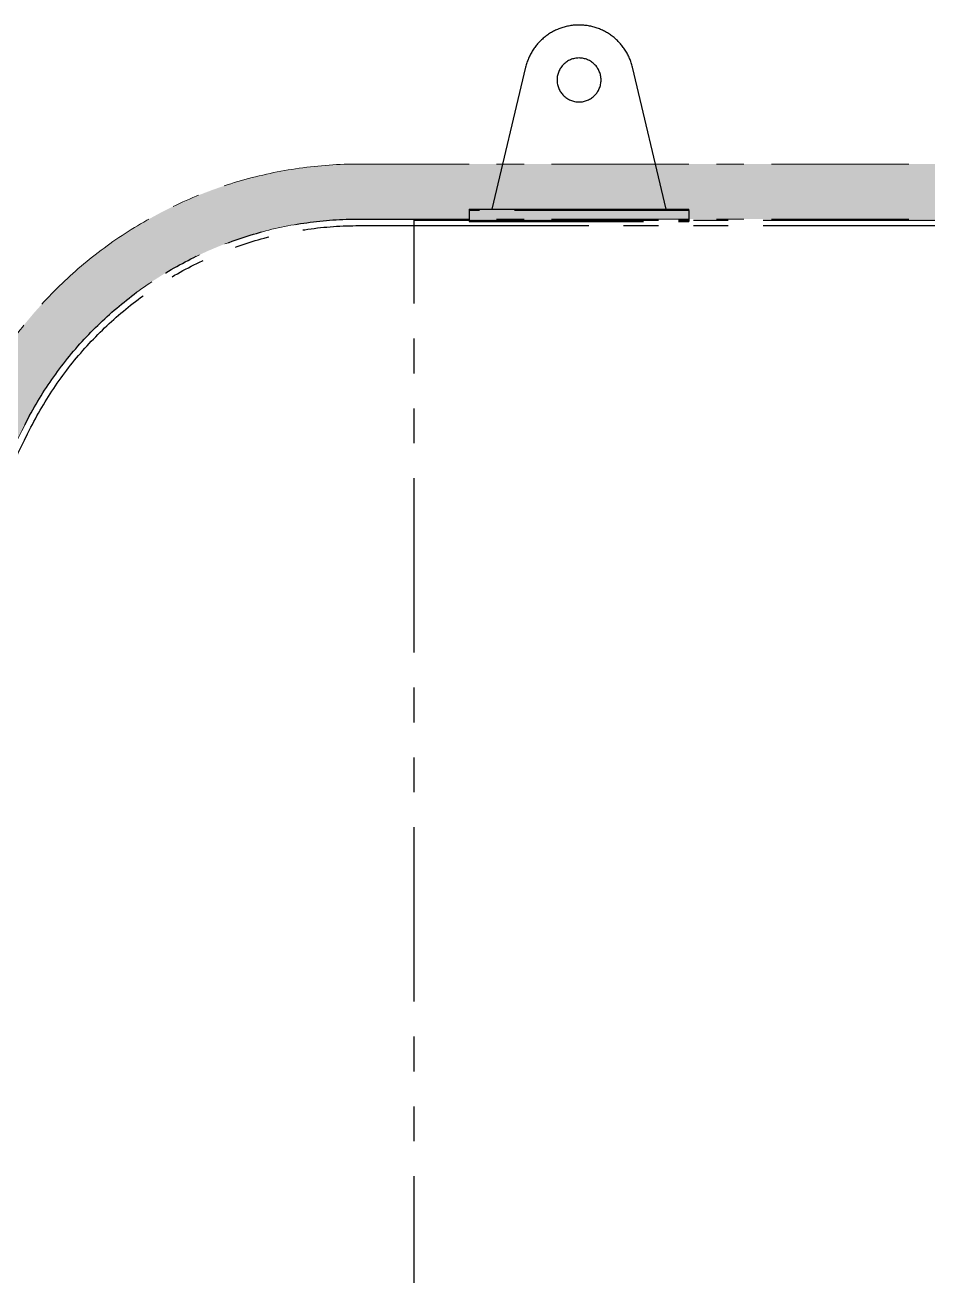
# Model space of a CAD drawing. Header units: millimetres. Extents: x -46397 to 283259, y -8690 to 23983.
# Drawn here: x 264135 to 264956, y 3545 to 4683 of the extents above; entities that cross this region are included whole.
import ezdxf
from ezdxf.enums import TextEntityAlignment as Align

# ---------------------------------------------------------------- set-up
doc = ezdxf.new("R2010")
doc.units = ezdxf.units.MM
doc.linetypes.add('CENTER', pattern=[2, 1.25, -0.25, 0.25, -0.25])
doc.linetypes.add('PHANTOM', pattern=[63.50000000000001, 31.75, -6.35, 6.35, -6.35, 6.35, -6.35])
doc.layers.add('DUONGTAM', color=1, linetype='CENTER', lineweight=0)
doc.styles.add('Tahoma', font='tahoma.ttf')
doc.styles.add('Text_nameplate', font='arial.ttf', dxfattribs={"width": 0.9, "height": 2.5})

# ---------------------------------------------------------------- blocks, each defined once
blk = doc.blocks.new('BO-1')
at = {"color": 251, "linetype": 'PHANTOM', "ltscale": 5, "extrusion": (2.288475490443933e-17, 1, 0)}
for p, q in [((-2898.636633650603, 1129.09645947968), (-2929.424784841336, 999.9680792927197)), ((-2770.637333849038, 999.9680792927197), (-2801.358091953618, 1129.074315369275)), ((-3050.00000005489, 990.9999999998668), (-3000.00000005489, 990.9999999998668)), ((-3000.00000005489, -990.9999999990273), (-3000.00000005489, 990.9999999998595)), ((-2950.000000054832, 1000.000000000416), (-2950.000000054832, 998.7523408216534)), ((-2950.000000054832, 1000.000000000416), (-2929.417173969327, 1000.000000000416)), ((-2750.000000054832, 998.7523408216543), (-2950.000000054832, 998.7523408216534)), ((-2950.000000054832, 998.7523408216534), (-2950.000000054832, 988.7397540458273)), ((-2929.424784841336, 999.9680792927197), (-2770.637333849038, 999.9680792927197)), ((-2770.644929363945, 1000.000000000416), (-2750.000000054832, 1000.000000000416)), ((-2750.000000054832, 998.7523408216534), (-2750.000000054832, 1000.000000000416)), ((-2750.000000054832, 998.7523408216534), (-2750.000000054832, 988.7397540458273)), ((-3050.000000055094, 984.9999999999613), (-3000.000000055094, 984.9999999999613)), ((-3000.000000055094, 989.9999999999613), (-1500.000000055035, 989.9999999999613)), ((-3000.000000055094, 984.9999999999613), (-1500.000000055035, 984.9999999999613)), ((-2950.000000054832, 990.0000000004161), (-2750.000000054832, 990.0000000004161)), ((-2950.000000054832, 988.7397540458273), (-2750.000000054832, 988.7397540458273))]:
    blk.add_line(p, q, dxfattribs=at)
at = {"color": 251, "linetype": 'PHANTOM', "ltscale": 5, "extrusion": (0, 0, -1)}
blk.add_circle((2850.000000054832, 1117.499999999739), 20, dxfattribs=at)
at = {"color": 251, "linetype": 'PHANTOM', "ltscale": 5}
blk.add_arc((-2850.000000054832, 1117.499999999753), 49.99999999999505, 13.38459267606087, 166.5893221454799, dxfattribs=at)
at = {"color": 251, "linetype": 'PHANTOM', "ltscale": 5, "extrusion": (0, 0, -1)}
for centre, radius, start, end in [((3050.00000005489, 650.099999999487), 340.9000000000037, 26.87559407158315, 90), ((3050.00000005489, 650.0999999994942), 334.8999999999943, 26.87559414969883, 90), ((1767.228937082255, -1.186890585813671e-10), 1773.000000000472, 333.1244059284169, 26.87559407158315)]:
    blk.add_arc(centre, radius, start, end, dxfattribs=at)
at = {"color": 251, "linetype": 'PHANTOM', "ltscale": 5, "style": 'Text_nameplate', "width": 0.9, "flags": 2}
blk.add_attdef('SPEC.', text='', height=2.5, dxfattribs=at).set_placement((282.5000000000291, 89.66567553442064), align=Align.MIDDLE_CENTER)
at = {"color": 251, "linetype": 'PHANTOM', "ltscale": 5, "style": 'Tahoma'}
for tag, height, p in [('PROJECT_CODE', 2.4, (245.0000000000291, 77.98846827837906)), ('SERIAL_NO.', 2.608695652173889, (245.0000000000291, 69.45190202651929)), ('MAX_WORKING_PRESS', 2.608695652173889, (320.0000000000291, 69.45190202651929)), ('DESIGN_PRESSURE', 2.608695652173889, (320.0000000000291, 77.98846827837906)), ('YEAR', 2.608695652173889, (245.0000000000291, 60.91533577467408)), ('TEST_PRES.', 2.608695652173889, (320.0000000000291, 60.91533577465952)), ('VOLUME', 2.608695652173889, (245.0000000000291, 52.37876952282886)), ('MAX_WORKING_TEMP.', 2.608695652173889, (320.0000000000291, 52.37876952281431))]:
    blk.add_attdef(tag, text='', height=height, dxfattribs=at).set_placement(p, align=Align.MIDDLE_CENTER)

msp = doc.modelspace()

# ---------------------------------------------------------------- hatches: boundary and pattern name
h = msp.add_hatch()
h.set_pattern_fill('AR-HBONE', color=1, scale=0.3)
h.set_pattern_definition([(45, (0, -7000), (0, 43.10522938113193), [91.44, -30.48]), (135, (21.5526, -6978.4474), (4.263256414560601e-15, 43.10522938113193), [91.44, -30.48])])
edge = h.paths.add_edge_path()
edge.add_arc((269255.8476851151, 3515.405107084678), 1828.999999561227, 333.1244059379014, 386.8755940621067)
edge.add_arc((270538.6187475963, 4165.505107084295), 390.8999999998114, 26.87559406210184, 90)
edge.add_line((270538.6187475963, 4556.405107084105), (264438.6187477052, 4556.405107084116))
edge.add_arc((264438.6187477052, 4165.505107084295), 390.8999999998214, 89.99999999999147, 153.1244059378998)
edge.add_arc((265721.3898101866, 3515.405107084734), 1828.999999561403, 153.1244059378985, 206.8755940620974)
edge.add_arc((264438.6187477052, 2865.305107085409), 390.8999999999629, 206.8755940621079, 270)
edge.add_line((264438.6187477052, 2474.405107085462), (270538.6187475963, 2474.405107085462))
edge.add_arc((270538.6187475963, 2865.305107085373), 390.8999999999105, 269.9999999999915, 333.1244059378913)
edge = h.paths.add_edge_path(flags=16)
edge.add_arc((265721.3898101866, 3515.405107084793), 1778.999999561409, 153.1244059379006, 206.8755940620994, ccw=False)
edge.add_arc((264438.6187477053, 4165.505107084091), 340.900000000034, 90.00000000000978, 153.1244059378803, ccw=False)
edge.add_line((264438.6187477052, 4506.405107084116), (270538.6187475963, 4506.405107084116))
edge.add_arc((270538.6187475963, 4165.505107084206), 340.8999999999105, 26.875594062111873, 90, ccw=False)
edge.add_arc((269255.8476851151, 3515.405107084727), 1778.999999561233, -26.875594062100618, 26.875594062104824, ccw=False)
edge.add_arc((270538.6187475964, 2865.305107085194), 340.8999999997508, 269.99999999998045, 333.1244059379093, ccw=False)
edge.add_line((270538.6187475963, 2524.405107085462), (264438.6187477052, 2524.405107085462))
edge.add_arc((264438.6187477052, 2865.305107085414), 340.8999999999523, 206.8755940621121, 270, ccw=False)

# ---------------------------------------------------------------- linework, layer by layer
at = {"layer": 'DUONGTAM', "color": 5, "lineweight": 0, "ltscale": 100}
for points in [[(270887.2977048848, 4342.213326316036, 0.2826152578026715), (270538.6187475963, 4556.405107084116), (264438.6187477052, 4556.405107084116, 0.2826152578026526), (264089.9397904167, 4342.213326316038, 0.2389308369178756), (264089.9397904166, 2688.596887853553, 0.2826152578026579), (264438.6187477052, 2474.405107085462), (270538.6187475963, 2474.405107085462, 0.2826152578027141), (270887.2977048849, 2688.59688785353, 0.2389308369178803)], [(270842.6981964058, 4319.610586583134, 0.282615257802695), (270538.6187475963, 4506.405107084116), (264438.6187477052, 4506.405107084116, 0.2826152578026758), (264134.5392988956, 4319.61058658313, 0.2389308369178759), (264134.5392988956, 2711.199627586455, 0.2826152578026813), (264438.6187477052, 2524.405107085462), (270538.6187475963, 2524.405107085462, 0.2826152578027004), (270842.6981964059, 2711.199627586437, 0.2389308369178805)]]:
    msp.add_lwpolyline(points, format="xyb", close=True, dxfattribs=at)

# ---------------------------------------------------------------- block references
msp.add_blockref('BO-1', (267488.6187477056, 3515.405107084369, -1.499105149169903))

doc.saveas('drawing.dxf')
